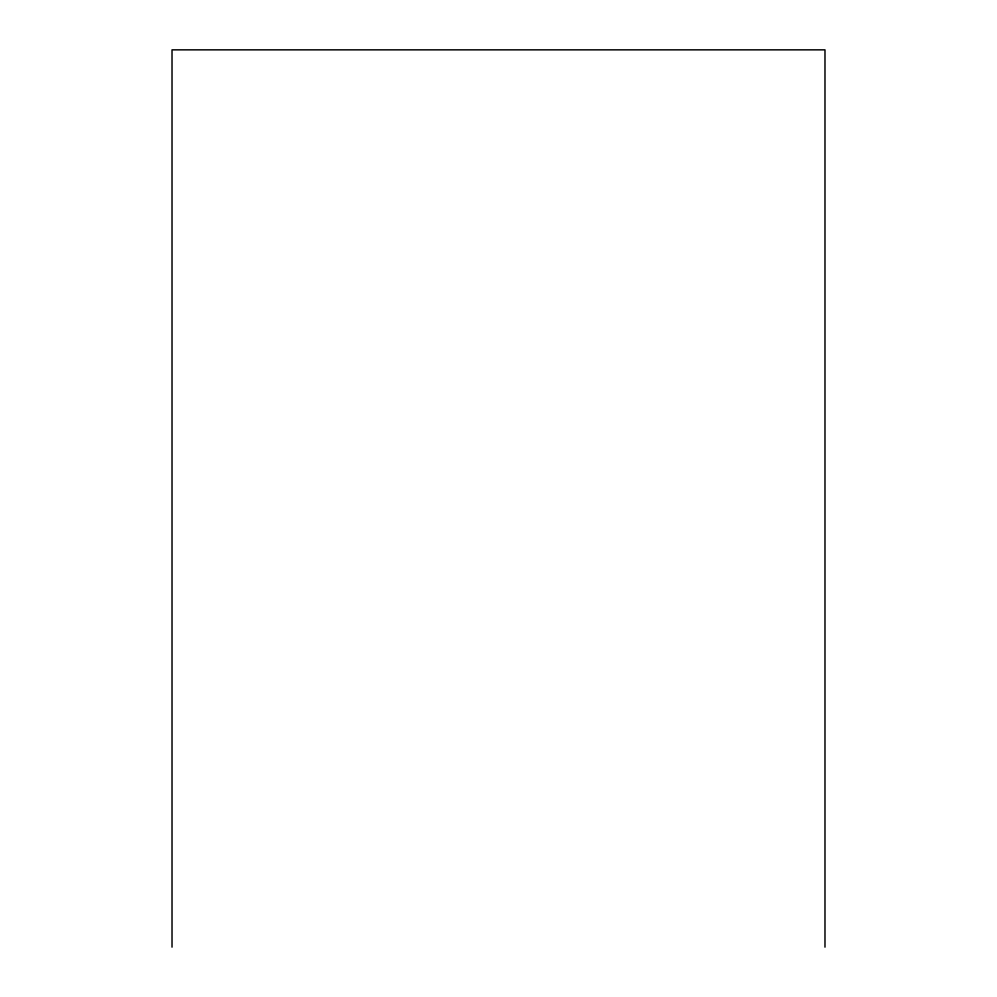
<?xml version="1.0" encoding="UTF-8"?>
<svg xmlns="http://www.w3.org/2000/svg" width="997" height="997" viewBox="0 0 997 997"><rect width="100%" height="100%" fill="white"/><g stroke="black" fill="none" stroke-linecap="round" stroke-linejoin="round"><path stroke-width="1.5" d="M824.98 947.15L824.98 49.85L172.02 49.85L172.02 947.15"/></g></svg>
